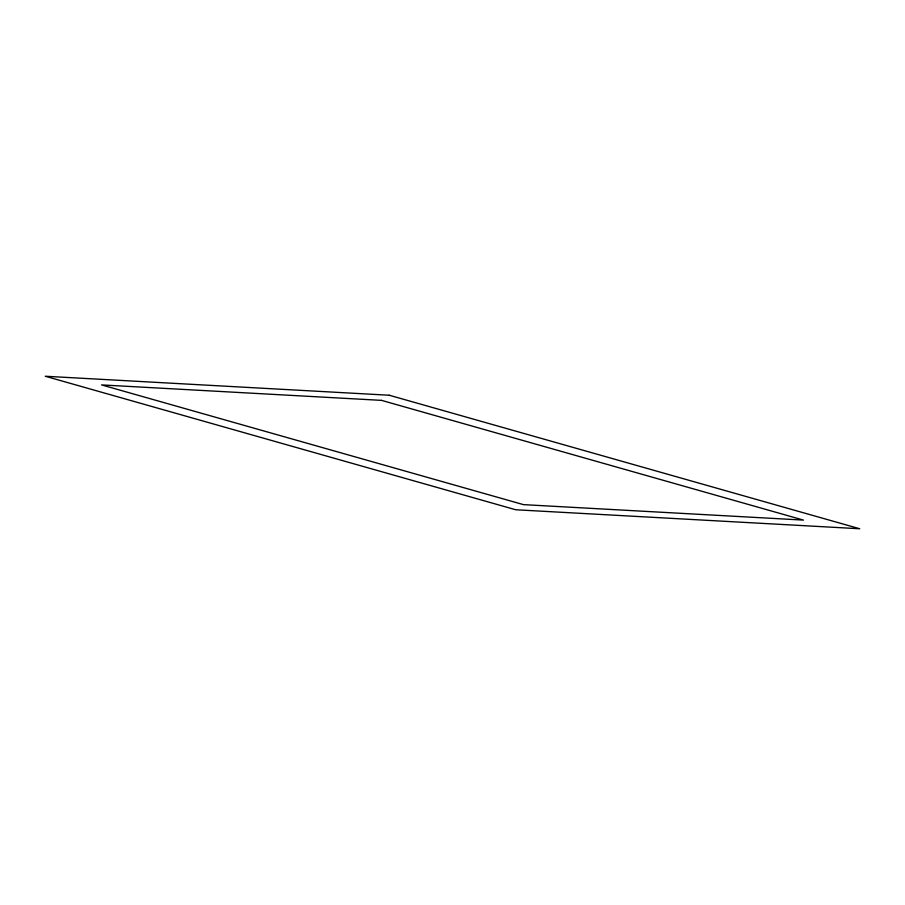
<?xml version="1.0" encoding="UTF-8"?>
<svg xmlns="http://www.w3.org/2000/svg" width="905" height="905" viewBox="0 0 905 905"><rect width="100%" height="100%" fill="white"/><g stroke="black" fill="none" stroke-linecap="round" stroke-linejoin="round"><path stroke-width="1.36" d="M389.24 395.236L45.25 376.242L515.76 509.764L859.75 528.758L389.24 395.236M381.559 400.372L101.552 384.908L523.441 504.628L803.448 520.092L381.559 400.372"/></g></svg>
